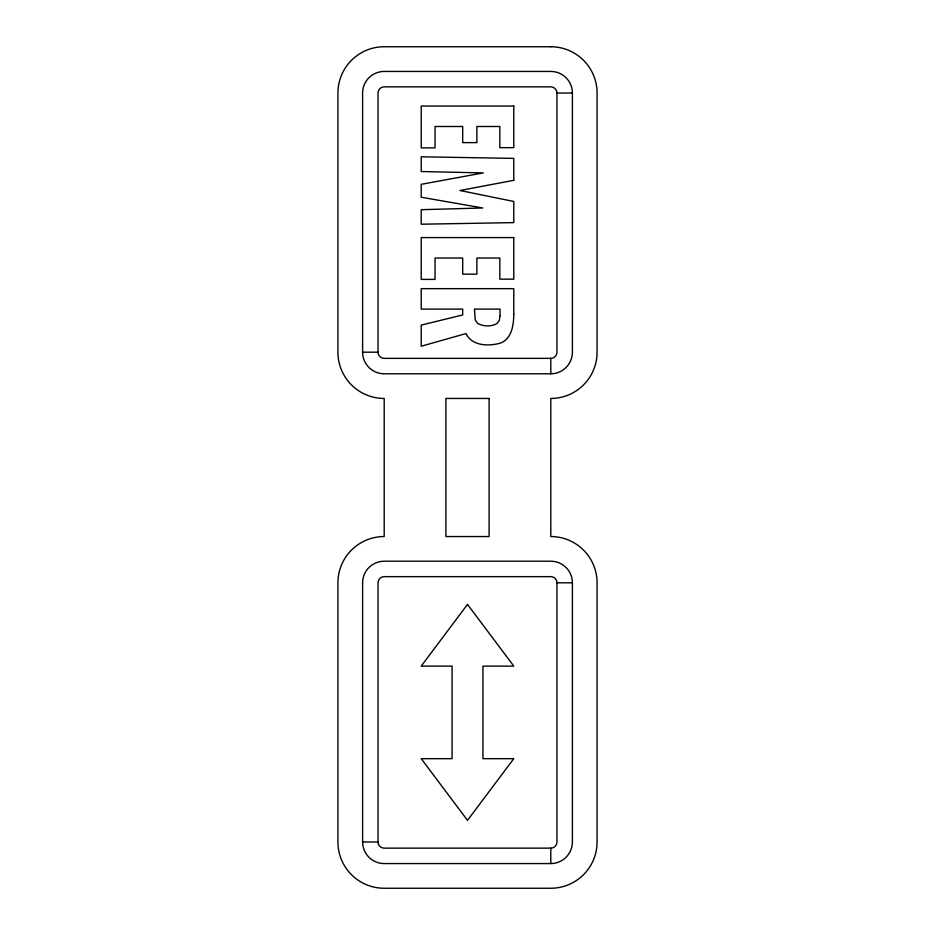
<?xml version="1.0" encoding="UTF-8"?>
<svg xmlns="http://www.w3.org/2000/svg" width="935" height="935" viewBox="0 0 935 935"><rect width="100%" height="100%" fill="white"/><g stroke="black" fill="none" stroke-linecap="round" stroke-linejoin="round"><path stroke-width="1.4" d="M556.968 93.032L556.968 352.191A6.171 6.171 0 0 1 550.797 358.362L384.203 358.362A6.171 6.171 0 0 1 378.032 352.191L378.032 93.032A6.171 6.171 0 0 1 384.203 86.861L550.797 86.861A6.171 6.171 0 0 1 556.968 93.032L572.395 93.032L572.395 352.191A21.599 21.599 0 0 1 550.797 373.79L384.203 373.79A21.599 21.599 0 0 1 362.605 352.191L362.605 93.032A21.599 21.599 0 0 1 384.203 71.434L550.797 71.434A21.599 21.599 0 0 1 572.395 93.032M362.605 352.191L378.032 352.191M556.968 582.809L556.968 841.967A6.171 6.171 0 0 1 550.797 848.138L384.203 848.138A6.171 6.171 0 0 1 378.032 841.967L378.032 582.809A6.171 6.171 0 0 1 384.203 576.638L550.797 576.638A6.171 6.171 0 0 1 556.968 582.809L572.395 582.809L572.395 841.967A21.599 21.599 0 0 1 550.797 863.566L384.203 863.566A21.599 21.599 0 0 1 362.605 841.967L362.605 582.809A21.599 21.599 0 0 1 384.203 561.21L550.797 561.21A21.599 21.599 0 0 1 572.395 582.809M362.605 841.967L378.032 841.967M550.797 358.362L550.797 373.79M550.797 848.138L550.797 863.566M513.783 314.137C513.666 324.679 512.006 338.26 500.95 342.935C489.134 346.453 472.117 346.347 466.016 333.561L421.217 346.242L421.217 325.111L462.696 314.943L462.696 309.111L421.217 309.111L421.217 288.658L513.783 288.658L513.783 314.137M500.061 315.738L499.267 320.506L496.871 323.627C491.015 326.759 483.442 326.642 477.668 323.393L475.272 320.05L474.466 309.111L500.061 309.111L500.061 315.738M467.5 604.407L421.217 666.117L452.072 666.117L452.072 758.671L421.217 758.671L467.5 820.369L513.783 758.671L482.927 758.671L482.927 666.117L513.783 666.117L467.5 604.407M513.783 180.326L459.962 190.495L513.783 201.469L513.783 222.612L421.217 224.213L421.217 209.697L482.811 207.979L421.217 197.238L421.217 184.324L483.266 172.905L421.217 171.526L421.217 156.788L513.783 158.389L513.783 180.326M550.797 46.75L384.203 46.75A46.282 46.282 0 0 0 337.921 93.032L337.921 352.191A46.282 46.282 0 0 0 384.203 398.462L384.203 536.538A46.282 46.282 0 0 0 337.921 582.809L337.921 841.967A46.282 46.282 0 0 0 384.203 888.25L550.797 888.25A46.282 46.282 0 0 0 597.079 841.967L597.079 582.809A46.282 46.282 0 0 0 550.797 536.538L550.797 398.462A46.282 46.282 0 0 0 597.079 352.191L597.079 93.032A46.282 46.282 0 0 0 550.797 46.75M513.783 106.052L421.217 106.052L421.217 147.882L435.044 147.882L435.044 126.505L462.696 126.505L462.696 142.623L476.873 142.623L476.873 126.505L499.839 126.505L499.839 147.648L513.783 147.648L513.783 106.052M513.783 237.583L421.217 237.583L421.217 279.401L435.044 279.401L435.044 258.037L462.696 258.037L462.696 274.142L476.873 274.142L476.873 258.037L499.839 258.037L499.839 279.168L513.783 279.168L513.783 237.583M489.099 398.462L445.901 398.462L445.901 536.538L489.099 536.538L489.099 398.462"/></g></svg>
